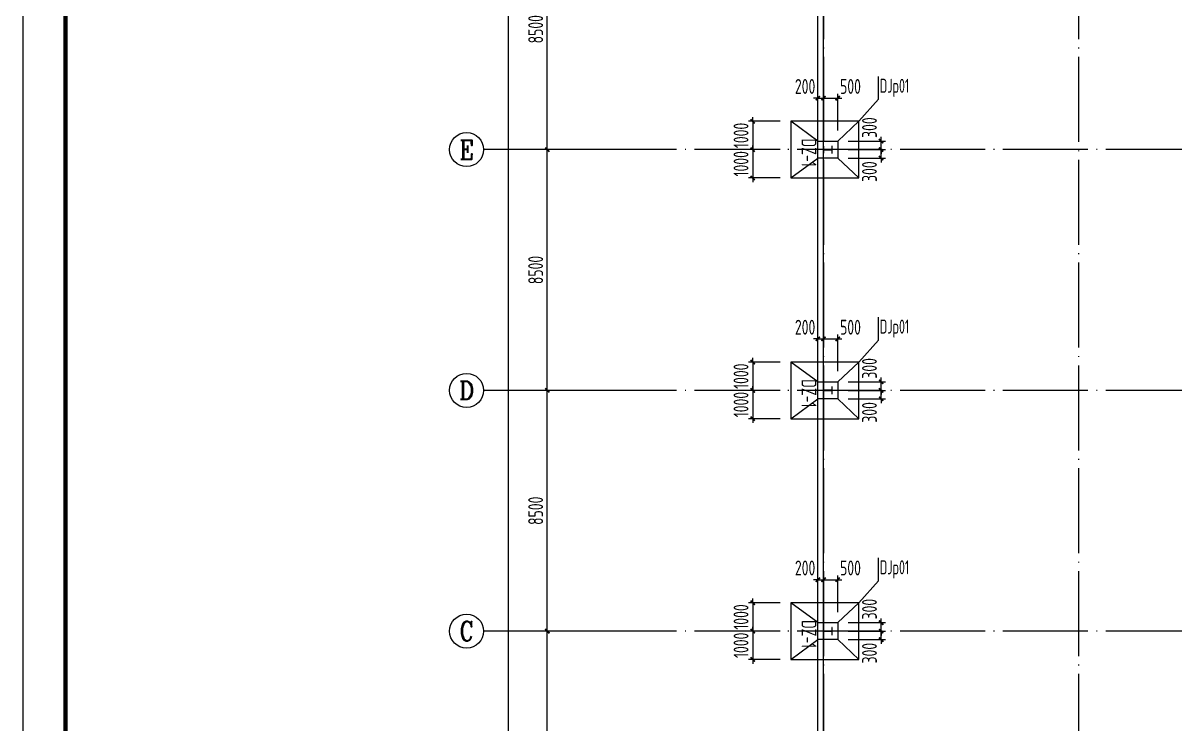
# Model space of a CAD drawing. Extents: x 753177 to 2169292, y -530934 to -273477.
# Drawn here: x 952536 to 993198, y -472653 to -447907 of the extents above; entities that cross this region are included whole.
import ezdxf
from ezdxf.enums import TextEntityAlignment as Align

# ---------------------------------------------------------------- set-up
doc = ezdxf.new("R2010")
doc.units = 0
doc.header["$LTSCALE"] = 1500
doc.header["$MEASUREMENT"] = 0
doc.linetypes.add('DOTE', pattern=[2.42, 2, -0.2, 0.02, -0.2])
doc.layers.get('Defpoints').update_dxf_attribs({"color": 252})
for name, color, linetype in [('00-tk', 151, 'Continuous'), ('AXIS', 3, 'Continuous'), ('AXIS_TEXT', 7, 'Continuous'), ('BASE', 7, 'Continuous'), ('BASE_DIM', 3, 'Continuous'), ('BASE_NUM', 7, 'Continuous'), ('DIM', 3, 'Continuous'), ('M_Prof', 2, 'Continuous'), ('TEXT', 7, 'Continuous'), ('梁__实线', 140, 'Continuous')]:
    doc.layers.add(name, color=color, linetype=linetype)
doc.layers.add('TK', color=252, linetype='Continuous', lineweight=13)
doc.styles.add('_TCH_AXIS', font='COMPLEX', dxfattribs={"bigfont": 'GBCBIG'})
doc.styles.add('COMPLEX', font='COMPLEX')
doc.styles.add('H360', font='Tssdeng.shx', dxfattribs={"width": 0.65, "height": 360, "bigfont": 'tssdchn.shx'})
doc.styles.add('TSSD_Dimension', font='Tssdeng.shx', dxfattribs={"width": 0.7, "bigfont": 'hztxt.shx'})
doc.styles.add('TSSD_Label', font='Tssdeng.shx', dxfattribs={"width": 0.7, "bigfont": 'hztxt.shx'})
doc.dimstyles.new('TSSD_150_150', dxfattribs={"dimtxt": 525, "dimasz": 150, "dimexe": 150, "dimexo": 375, "dimgap": 150, "dimtad": 1, "dimdec": 0, "dimzin": 0, "dimdsep": 46, "dimtxsty": 'TSSD_Dimension', "dimblk": 'ARCHTICK', "dimblk1": 'ARCHTICK', "dimblk2": 'ARCHTICK', "dimcen": 0, "dimdle": 150, "dimclrt": 7, "dimadec": 0, "dimazin": 0, "dimtfac": 1, "dimtdec": 0, "dimtix": 1, "dimtmove": 2, "dimatfit": 3, "dimfxl": 0, "dimtolj": 1, "dimtzin": 0, "dimarcsym": 0})

# ---------------------------------------------------------------- blocks, each defined once
blk = doc.blocks.new('A$C16496DF1')
at = {"layer": '00-tk'}
blk.add_line((176850, 1500), (3750, 1500), dxfattribs=at)
at = {"layer": '00-tk', "linetype": 'Continuous'}
blk.add_line((178350, 0), (0, 0), dxfattribs=at)
at = {"layer": '00-tk', "const_width": 150}
blk.add_lwpolyline([(3750, 124650), (176850, 124650), (176850, 1500), (3750, 1500)], close=True, dxfattribs=at)
blk = doc.blocks.new('_ArchTick')
at = {"color": 0, "linetype": 'ByBlock', "const_width": 0.4}
blk.add_lwpolyline([(-0.5, -0.5), (0.5, 0.5)], dxfattribs=at)
blk = doc.blocks.new('*D53')
at = {"layer": 'AXIS', "color": 0, "lineweight": -2, "transparency": 16777216}
for p, q in [((587000, 75370), (583475, 75370)), ((583625, 66720), (583625, 75520)), ((587000, 66870), (583475, 66870))]:
    blk.add_line(p, q, dxfattribs=at)
at = {"layer": 'Defpoints', "color": 0, "transparency": 16777216}
for p in [(583625, 75370), (587375, 75370), (587375, 66870)]:
    blk.add_point(p, dxfattribs=at)
at = {"layer": 'AXIS', "color": 0, "lineweight": -2, "transparency": 16777216, "xscale": 150, "yscale": 150, "zscale": 150}
for p, rotation in [((583625, 75370), 90), ((583625, 66870), 270)]:
    blk.add_blockref('_ArchTick', p, dxfattribs=dict(at, rotation=rotation))
at = {"layer": 'AXIS', "color": 7, "transparency": 16777216, "insert": (583213, 71120), "char_height": 525, "attachment_point": 5, "rotation": 90, "style": 'TSSD_Dimension'}
blk.add_mtext('\\A1;8500', dxfattribs=at)
blk = doc.blocks.new('*D54')
at = {"layer": 'AXIS', "color": 0, "lineweight": -2, "transparency": 16777216}
for p, q in [((587000, 83870), (583475, 83870)), ((583625, 75220), (583625, 84020)), ((587000, 75370), (583475, 75370))]:
    blk.add_line(p, q, dxfattribs=at)
at = {"layer": 'Defpoints', "color": 0, "transparency": 16777216}
for p in [(583625, 83870), (587375, 83870), (587375, 75370)]:
    blk.add_point(p, dxfattribs=at)
at = {"layer": 'AXIS', "color": 0, "lineweight": -2, "transparency": 16777216, "xscale": 150, "yscale": 150, "zscale": 150}
for p, rotation in [((583625, 83870), 90), ((583625, 75370), 270)]:
    blk.add_blockref('_ArchTick', p, dxfattribs=dict(at, rotation=rotation))
at = {"layer": 'AXIS', "color": 7, "transparency": 16777216, "insert": (583213, 79620), "char_height": 525, "attachment_point": 5, "rotation": 90, "style": 'TSSD_Dimension'}
blk.add_mtext('\\A1;8500', dxfattribs=at)
blk = doc.blocks.new('*D55')
at = {"layer": 'AXIS', "color": 0, "lineweight": -2, "transparency": 16777216}
for p, q in [((587000, 92370), (583475, 92370)), ((583625, 83720), (583625, 92520)), ((587000, 83870), (583475, 83870))]:
    blk.add_line(p, q, dxfattribs=at)
at = {"layer": 'Defpoints', "color": 0, "transparency": 16777216}
for p in [(583625, 92370), (587375, 92370), (587375, 83870)]:
    blk.add_point(p, dxfattribs=at)
at = {"layer": 'AXIS', "color": 0, "lineweight": -2, "transparency": 16777216, "xscale": 150, "yscale": 150, "zscale": 150}
for p, rotation in [((583625, 92370), 90), ((583625, 83870), 270)]:
    blk.add_blockref('_ArchTick', p, dxfattribs=dict(at, rotation=rotation))
at = {"layer": 'AXIS', "color": 7, "transparency": 16777216, "insert": (583213, 88120), "char_height": 525, "attachment_point": 5, "rotation": 90, "style": 'TSSD_Dimension'}
blk.add_mtext('\\A1;8500', dxfattribs=at)
blk = doc.blocks.new('*D56')
at = {"layer": 'AXIS', "color": 0, "lineweight": -2, "transparency": 16777216}
for p, q in [((587000, 100870), (583475, 100870)), ((583625, 92220), (583625, 101020)), ((587000, 92370), (583475, 92370))]:
    blk.add_line(p, q, dxfattribs=at)
at = {"layer": 'Defpoints', "color": 0, "transparency": 16777216}
for p in [(583625, 100870), (587375, 100870), (587375, 92370)]:
    blk.add_point(p, dxfattribs=at)
at = {"layer": 'AXIS', "color": 0, "lineweight": -2, "transparency": 16777216, "xscale": 150, "yscale": 150, "zscale": 150}
for p, rotation in [((583625, 100870), 90), ((583625, 92370), 270)]:
    blk.add_blockref('_ArchTick', p, dxfattribs=dict(at, rotation=rotation))
at = {"layer": 'AXIS', "color": 7, "transparency": 16777216, "insert": (583213, 96620), "char_height": 525, "attachment_point": 5, "rotation": 90, "style": 'TSSD_Dimension'}
blk.add_mtext('\\A1;8500', dxfattribs=at)
blk = doc.blocks.new('_AXISO')
blk.add_circle((0, 0), 0.5)
at = {"layer": 'AXIS_TEXT', "style": 'COMPLEX', "width": 1.041667}
blk.add_attdef('A', text='', height=0.56, dxfattribs=at).set_placement((-0.25, -0.28), (0.25, -0.28), align=Align.FIT)
blk = doc.blocks.new('*D66')
at = {"layer": 'Defpoints', "color": 0, "transparency": 16777216}
for p in [(582250, 168870), (588523, 168870), (588523, 58370)]:
    blk.add_point(p, dxfattribs=at)
at = {"layer": 'DIM', "color": 0, "lineweight": -2, "transparency": 16777216}
for p, q in [((588148, 168870), (582100, 168870)), ((582250, 58220), (582250, 169020)), ((588148, 58370), (582100, 58370))]:
    blk.add_line(p, q, dxfattribs=at)
at = {"layer": 'DIM', "color": 0, "lineweight": -2, "transparency": 16777216, "xscale": 150, "yscale": 150, "zscale": 150}
for p, rotation in [((582250, 168870), 90), ((582250, 58370), 270)]:
    blk.add_blockref('_ArchTick', p, dxfattribs=dict(at, rotation=rotation))
at = {"layer": 'DIM', "color": 7, "transparency": 16777216, "insert": (581838, 113620), "char_height": 525, "attachment_point": 5, "rotation": 90, "style": 'TSSD_Dimension'}
blk.add_mtext('\\A1;110500', dxfattribs=at)
blk = doc.blocks.new('A$C01EB0BB3')
at = {"layer": 'M_Prof'}
for points in [[(300, 33875), (300, 34125), (288, 34125), (288, 34004), (12, 34004), (12, 34125), (0, 34125), (0, 33875), (12, 33875), (12, 33996), (288, 33996), (288, 33875)], [(300, 25375), (300, 25625), (288, 25625), (288, 25504), (12, 25504), (12, 25625), (0, 25625), (0, 25375), (12, 25375), (12, 25496), (288, 25496), (288, 25375)], [(300, 16875), (300, 17125), (288, 17125), (288, 17004), (12, 17004), (12, 17125), (0, 17125), (0, 16875), (12, 16875), (12, 16996), (288, 16996), (288, 16875)]]:
    blk.add_lwpolyline(points, close=True, dxfattribs=at)
blk = doc.blocks.new('*D206')
at = {"layer": 'BASE_DIM', "color": 0, "lineweight": -2, "transparency": 16777216}
for p, q in [((978293, -451376), (978293, -451226)), ((979268, -451376), (978143, -451376)), ((978293, -451376), (978293, -452376)), ((979268, -452376), (978143, -452376)), ((978293, -452376), (978293, -452526))]:
    blk.add_line(p, q, dxfattribs=at)
at = {"layer": 'Defpoints', "color": 0, "transparency": 16777216}
for p in [(979643, -451376), (978293, -452376), (979643, -452376)]:
    blk.add_point(p, dxfattribs=at)
at = {"layer": 'BASE_DIM', "color": 0, "lineweight": -2, "transparency": 16777216, "xscale": 150, "yscale": 150, "zscale": 150}
for p, rotation in [((978293, -451376), 270), ((978293, -452376), 90)]:
    blk.add_blockref('_ArchTick', p, dxfattribs=dict(at, rotation=rotation))
at = {"layer": 'BASE_DIM', "color": 7, "transparency": 16777216, "insert": (977881, -451876), "char_height": 525, "attachment_point": 5, "rotation": 90, "style": 'TSSD_Dimension'}
blk.add_mtext('\\A1;1000', dxfattribs=at)
blk = doc.blocks.new('*D207')
at = {"layer": 'BASE_DIM', "color": 0, "lineweight": -2, "transparency": 16777216}
for p, q in [((979268, -452376), (978143, -452376)), ((978293, -452376), (978293, -452226)), ((978293, -452376), (978293, -453376)), ((979268, -453376), (978143, -453376)), ((978293, -453376), (978293, -453526))]:
    blk.add_line(p, q, dxfattribs=at)
at = {"layer": 'Defpoints', "color": 0, "transparency": 16777216}
for p in [(979643, -452376), (978293, -453376), (979643, -453376)]:
    blk.add_point(p, dxfattribs=at)
at = {"layer": 'BASE_DIM', "color": 0, "lineweight": -2, "transparency": 16777216, "xscale": 150, "yscale": 150, "zscale": 150}
for p, rotation in [((978293, -452376), 270), ((978293, -453376), 90)]:
    blk.add_blockref('_ArchTick', p, dxfattribs=dict(at, rotation=rotation))
at = {"layer": 'BASE_DIM', "color": 7, "transparency": 16777216, "insert": (977881, -452876), "char_height": 525, "attachment_point": 5, "rotation": 90, "style": 'TSSD_Dimension'}
blk.add_mtext('\\A1;1000', dxfattribs=at)
blk = doc.blocks.new('*D208')
at = {"layer": 'Defpoints', "color": 0, "transparency": 16777216}
for p in [(980793, -450559), (980593, -452076), (980793, -452076)]:
    blk.add_point(p, dxfattribs=at)
at = {"layer": 'DIM', "color": 0, "lineweight": -2, "transparency": 16777216}
for p, q in [((980593, -451701), (980593, -450409)), ((980793, -451701), (980793, -450409)), ((980593, -450559), (980443, -450559)), ((980593, -450559), (980793, -450559)), ((980793, -450559), (980943, -450559))]:
    blk.add_line(p, q, dxfattribs=at)
at = {"layer": 'DIM', "color": 0, "lineweight": -2, "transparency": 16777216, "xscale": 150, "yscale": 150, "zscale": 150}
blk.add_blockref('_ArchTick', (980593, -450559), dxfattribs=at)
at = {"layer": 'DIM', "color": 0, "lineweight": -2, "transparency": 16777216, "xscale": 150, "yscale": 150, "zscale": 150, "rotation": 180}
blk.add_blockref('_ArchTick', (980793, -450559), dxfattribs=at)
at = {"layer": 'DIM', "color": 7, "transparency": 16777216, "insert": (980142, -450146), "char_height": 525, "attachment_point": 5, "style": 'TSSD_Dimension'}
blk.add_mtext('\\A1;200', dxfattribs=at)
blk = doc.blocks.new('*D209')
at = {"layer": 'Defpoints', "color": 0, "transparency": 16777216}
for p in [(981293, -450559), (980793, -452076), (981293, -452076)]:
    blk.add_point(p, dxfattribs=at)
at = {"layer": 'DIM', "color": 0, "lineweight": -2, "transparency": 16777216}
for p, q in [((980793, -451701), (980793, -450409)), ((981293, -451701), (981293, -450409)), ((980643, -450559), (981443, -450559))]:
    blk.add_line(p, q, dxfattribs=at)
at = {"layer": 'DIM', "color": 0, "lineweight": -2, "transparency": 16777216, "xscale": 150, "yscale": 150, "zscale": 150, "rotation": 180}
blk.add_blockref('_ArchTick', (980793, -450559), dxfattribs=at)
at = {"layer": 'DIM', "color": 0, "lineweight": -2, "transparency": 16777216, "xscale": 150, "yscale": 150, "zscale": 150}
blk.add_blockref('_ArchTick', (981293, -450559), dxfattribs=at)
at = {"layer": 'DIM', "color": 7, "transparency": 16777216, "insert": (981745, -450146), "char_height": 525, "attachment_point": 5, "style": 'TSSD_Dimension'}
blk.add_mtext('\\A1;500', dxfattribs=at)
blk = doc.blocks.new('*D210')
at = {"layer": 'Defpoints', "color": 0, "transparency": 16777216}
for p in [(981293, -452376), (982826, -452376), (981293, -452676)]:
    blk.add_point(p, dxfattribs=at)
at = {"layer": 'DIM', "color": 0, "lineweight": -2, "transparency": 16777216}
for p, q in [((981668, -452376), (982976, -452376)), ((982826, -452376), (982826, -452226)), ((982826, -452676), (982826, -452376)), ((981668, -452676), (982976, -452676)), ((982826, -452676), (982826, -452826))]:
    blk.add_line(p, q, dxfattribs=at)
at = {"layer": 'DIM', "color": 0, "lineweight": -2, "transparency": 16777216, "xscale": 150, "yscale": 150, "zscale": 150}
for p, rotation in [((982826, -452376), 270), ((982826, -452676), 90)]:
    blk.add_blockref('_ArchTick', p, dxfattribs=dict(at, rotation=rotation))
at = {"layer": 'DIM', "color": 7, "transparency": 16777216, "insert": (982414, -453153), "char_height": 525, "attachment_point": 5, "rotation": 90, "style": 'TSSD_Dimension'}
blk.add_mtext('\\A1;300', dxfattribs=at)
blk = doc.blocks.new('*D211')
at = {"layer": 'Defpoints', "color": 0, "transparency": 16777216}
for p in [(981293, -452076), (982826, -452076), (981293, -452376)]:
    blk.add_point(p, dxfattribs=at)
at = {"layer": 'DIM', "color": 0, "lineweight": -2, "transparency": 16777216}
for p, q in [((981668, -452076), (982976, -452076)), ((982826, -452076), (982826, -451926)), ((982826, -452376), (982826, -452076)), ((981668, -452376), (982976, -452376)), ((982826, -452376), (982826, -452526))]:
    blk.add_line(p, q, dxfattribs=at)
at = {"layer": 'DIM', "color": 0, "lineweight": -2, "transparency": 16777216, "xscale": 150, "yscale": 150, "zscale": 150}
for p, rotation in [((982826, -452076), 270), ((982826, -452376), 90)]:
    blk.add_blockref('_ArchTick', p, dxfattribs=dict(at, rotation=rotation))
at = {"layer": 'DIM', "color": 7, "transparency": 16777216, "insert": (982414, -451599), "char_height": 525, "attachment_point": 5, "rotation": 90, "style": 'TSSD_Dimension'}
blk.add_mtext('\\A1;300', dxfattribs=at)
blk = doc.blocks.new('*D218')
at = {"layer": 'BASE_DIM', "color": 0, "lineweight": -2, "transparency": 16777216}
for p, q in [((979268, -459876), (978143, -459876)), ((978293, -459876), (978293, -459726)), ((978293, -459876), (978293, -460876)), ((979268, -460876), (978143, -460876)), ((978293, -460876), (978293, -461026))]:
    blk.add_line(p, q, dxfattribs=at)
at = {"layer": 'Defpoints', "color": 0, "transparency": 16777216}
for p in [(979643, -459876), (978293, -460876), (979643, -460876)]:
    blk.add_point(p, dxfattribs=at)
at = {"layer": 'BASE_DIM', "color": 0, "lineweight": -2, "transparency": 16777216, "xscale": 150, "yscale": 150, "zscale": 150}
for p, rotation in [((978293, -459876), 270), ((978293, -460876), 90)]:
    blk.add_blockref('_ArchTick', p, dxfattribs=dict(at, rotation=rotation))
at = {"layer": 'BASE_DIM', "color": 7, "transparency": 16777216, "insert": (977881, -460376), "char_height": 525, "attachment_point": 5, "rotation": 90, "style": 'TSSD_Dimension'}
blk.add_mtext('\\A1;1000', dxfattribs=at)
blk = doc.blocks.new('*D219')
at = {"layer": 'BASE_DIM', "color": 0, "lineweight": -2, "transparency": 16777216}
for p, q in [((979268, -460876), (978143, -460876)), ((978293, -460876), (978293, -460726)), ((978293, -460876), (978293, -461876)), ((979268, -461876), (978143, -461876)), ((978293, -461876), (978293, -462026))]:
    blk.add_line(p, q, dxfattribs=at)
at = {"layer": 'Defpoints', "color": 0, "transparency": 16777216}
for p in [(979643, -460876), (978293, -461876), (979643, -461876)]:
    blk.add_point(p, dxfattribs=at)
at = {"layer": 'BASE_DIM', "color": 0, "lineweight": -2, "transparency": 16777216, "xscale": 150, "yscale": 150, "zscale": 150}
for p, rotation in [((978293, -460876), 270), ((978293, -461876), 90)]:
    blk.add_blockref('_ArchTick', p, dxfattribs=dict(at, rotation=rotation))
at = {"layer": 'BASE_DIM', "color": 7, "transparency": 16777216, "insert": (977881, -461376), "char_height": 525, "attachment_point": 5, "rotation": 90, "style": 'TSSD_Dimension'}
blk.add_mtext('\\A1;1000', dxfattribs=at)
blk = doc.blocks.new('*D220')
at = {"layer": 'Defpoints', "color": 0, "transparency": 16777216}
for p in [(980793, -459059), (980593, -460576), (980793, -460576)]:
    blk.add_point(p, dxfattribs=at)
at = {"layer": 'DIM', "color": 0, "lineweight": -2, "transparency": 16777216}
for p, q in [((980593, -459059), (980443, -459059)), ((980593, -460201), (980593, -458909)), ((980593, -459059), (980793, -459059)), ((980793, -460201), (980793, -458909)), ((980793, -459059), (980943, -459059))]:
    blk.add_line(p, q, dxfattribs=at)
at = {"layer": 'DIM', "color": 0, "lineweight": -2, "transparency": 16777216, "xscale": 150, "yscale": 150, "zscale": 150}
blk.add_blockref('_ArchTick', (980593, -459059), dxfattribs=at)
at = {"layer": 'DIM', "color": 0, "lineweight": -2, "transparency": 16777216, "xscale": 150, "yscale": 150, "zscale": 150, "rotation": 180}
blk.add_blockref('_ArchTick', (980793, -459059), dxfattribs=at)
at = {"layer": 'DIM', "color": 7, "transparency": 16777216, "insert": (980142, -458646), "char_height": 525, "attachment_point": 5, "style": 'TSSD_Dimension'}
blk.add_mtext('\\A1;200', dxfattribs=at)
blk = doc.blocks.new('*D221')
at = {"layer": 'Defpoints', "color": 0, "transparency": 16777216}
for p in [(981293, -459059), (980793, -460576), (981293, -460576)]:
    blk.add_point(p, dxfattribs=at)
at = {"layer": 'DIM', "color": 0, "lineweight": -2, "transparency": 16777216}
for p, q in [((980643, -459059), (981443, -459059)), ((980793, -460201), (980793, -458909)), ((981293, -460201), (981293, -458909))]:
    blk.add_line(p, q, dxfattribs=at)
at = {"layer": 'DIM', "color": 0, "lineweight": -2, "transparency": 16777216, "xscale": 150, "yscale": 150, "zscale": 150, "rotation": 180}
blk.add_blockref('_ArchTick', (980793, -459059), dxfattribs=at)
at = {"layer": 'DIM', "color": 0, "lineweight": -2, "transparency": 16777216, "xscale": 150, "yscale": 150, "zscale": 150}
blk.add_blockref('_ArchTick', (981293, -459059), dxfattribs=at)
at = {"layer": 'DIM', "color": 7, "transparency": 16777216, "insert": (981745, -458646), "char_height": 525, "attachment_point": 5, "style": 'TSSD_Dimension'}
blk.add_mtext('\\A1;500', dxfattribs=at)
blk = doc.blocks.new('*D222')
at = {"layer": 'Defpoints', "color": 0, "transparency": 16777216}
for p in [(981293, -460876), (982826, -460876), (981293, -461176)]:
    blk.add_point(p, dxfattribs=at)
at = {"layer": 'DIM', "color": 0, "lineweight": -2, "transparency": 16777216}
for p, q in [((981668, -460876), (982976, -460876)), ((982826, -460876), (982826, -460726)), ((982826, -461176), (982826, -460876)), ((981668, -461176), (982976, -461176)), ((982826, -461176), (982826, -461326))]:
    blk.add_line(p, q, dxfattribs=at)
at = {"layer": 'DIM', "color": 0, "lineweight": -2, "transparency": 16777216, "xscale": 150, "yscale": 150, "zscale": 150}
for p, rotation in [((982826, -460876), 270), ((982826, -461176), 90)]:
    blk.add_blockref('_ArchTick', p, dxfattribs=dict(at, rotation=rotation))
at = {"layer": 'DIM', "color": 7, "transparency": 16777216, "insert": (982414, -461653), "char_height": 525, "attachment_point": 5, "rotation": 90, "style": 'TSSD_Dimension'}
blk.add_mtext('\\A1;300', dxfattribs=at)
blk = doc.blocks.new('*D223')
at = {"layer": 'Defpoints', "color": 0, "transparency": 16777216}
for p in [(981293, -460576), (982826, -460576), (981293, -460876)]:
    blk.add_point(p, dxfattribs=at)
at = {"layer": 'DIM', "color": 0, "lineweight": -2, "transparency": 16777216}
for p, q in [((981668, -460576), (982976, -460576)), ((982826, -460576), (982826, -460426)), ((982826, -460876), (982826, -460576)), ((981668, -460876), (982976, -460876)), ((982826, -460876), (982826, -461026))]:
    blk.add_line(p, q, dxfattribs=at)
at = {"layer": 'DIM', "color": 0, "lineweight": -2, "transparency": 16777216, "xscale": 150, "yscale": 150, "zscale": 150}
for p, rotation in [((982826, -460576), 270), ((982826, -460876), 90)]:
    blk.add_blockref('_ArchTick', p, dxfattribs=dict(at, rotation=rotation))
at = {"layer": 'DIM', "color": 7, "transparency": 16777216, "insert": (982414, -460099), "char_height": 525, "attachment_point": 5, "rotation": 90, "style": 'TSSD_Dimension'}
blk.add_mtext('\\A1;300', dxfattribs=at)
blk = doc.blocks.new('*D230')
at = {"layer": 'BASE_DIM', "color": 0, "lineweight": -2, "transparency": 16777216}
for p, q in [((979268, -468376), (978143, -468376)), ((978293, -468376), (978293, -468226)), ((978293, -468376), (978293, -469376)), ((979268, -469376), (978143, -469376)), ((978293, -469376), (978293, -469526))]:
    blk.add_line(p, q, dxfattribs=at)
at = {"layer": 'Defpoints', "color": 0, "transparency": 16777216}
for p in [(979643, -468376), (978293, -469376), (979643, -469376)]:
    blk.add_point(p, dxfattribs=at)
at = {"layer": 'BASE_DIM', "color": 0, "lineweight": -2, "transparency": 16777216, "xscale": 150, "yscale": 150, "zscale": 150}
for p, rotation in [((978293, -468376), 270), ((978293, -469376), 90)]:
    blk.add_blockref('_ArchTick', p, dxfattribs=dict(at, rotation=rotation))
at = {"layer": 'BASE_DIM', "color": 7, "transparency": 16777216, "insert": (977881, -468876), "char_height": 525, "attachment_point": 5, "rotation": 90, "style": 'TSSD_Dimension'}
blk.add_mtext('\\A1;1000', dxfattribs=at)
blk = doc.blocks.new('*D231')
at = {"layer": 'BASE_DIM', "color": 0, "lineweight": -2, "transparency": 16777216}
for p, q in [((978293, -469376), (978293, -469226)), ((979268, -469376), (978143, -469376)), ((978293, -469376), (978293, -470376)), ((979268, -470376), (978143, -470376)), ((978293, -470376), (978293, -470526))]:
    blk.add_line(p, q, dxfattribs=at)
at = {"layer": 'Defpoints', "color": 0, "transparency": 16777216}
for p in [(979643, -469376), (978293, -470376), (979643, -470376)]:
    blk.add_point(p, dxfattribs=at)
at = {"layer": 'BASE_DIM', "color": 0, "lineweight": -2, "transparency": 16777216, "xscale": 150, "yscale": 150, "zscale": 150}
for p, rotation in [((978293, -469376), 270), ((978293, -470376), 90)]:
    blk.add_blockref('_ArchTick', p, dxfattribs=dict(at, rotation=rotation))
at = {"layer": 'BASE_DIM', "color": 7, "transparency": 16777216, "insert": (977881, -469876), "char_height": 525, "attachment_point": 5, "rotation": 90, "style": 'TSSD_Dimension'}
blk.add_mtext('\\A1;1000', dxfattribs=at)
blk = doc.blocks.new('*D232')
at = {"layer": 'Defpoints', "color": 0, "transparency": 16777216}
for p in [(980793, -467559), (980593, -469076), (980793, -469076)]:
    blk.add_point(p, dxfattribs=at)
at = {"layer": 'DIM', "color": 0, "lineweight": -2, "transparency": 16777216}
for p, q in [((980593, -467559), (980443, -467559)), ((980593, -468701), (980593, -467409)), ((980593, -467559), (980793, -467559)), ((980793, -468701), (980793, -467409)), ((980793, -467559), (980943, -467559))]:
    blk.add_line(p, q, dxfattribs=at)
at = {"layer": 'DIM', "color": 0, "lineweight": -2, "transparency": 16777216, "xscale": 150, "yscale": 150, "zscale": 150}
blk.add_blockref('_ArchTick', (980593, -467559), dxfattribs=at)
at = {"layer": 'DIM', "color": 0, "lineweight": -2, "transparency": 16777216, "xscale": 150, "yscale": 150, "zscale": 150, "rotation": 180}
blk.add_blockref('_ArchTick', (980793, -467559), dxfattribs=at)
at = {"layer": 'DIM', "color": 7, "transparency": 16777216, "insert": (980142, -467146), "char_height": 525, "attachment_point": 5, "style": 'TSSD_Dimension'}
blk.add_mtext('\\A1;200', dxfattribs=at)
blk = doc.blocks.new('*D233')
at = {"layer": 'Defpoints', "color": 0, "transparency": 16777216}
for p in [(981293, -467559), (980793, -469076), (981293, -469076)]:
    blk.add_point(p, dxfattribs=at)
at = {"layer": 'DIM', "color": 0, "lineweight": -2, "transparency": 16777216}
for p, q in [((980643, -467559), (981443, -467559)), ((980793, -468701), (980793, -467409)), ((981293, -468701), (981293, -467409))]:
    blk.add_line(p, q, dxfattribs=at)
at = {"layer": 'DIM', "color": 0, "lineweight": -2, "transparency": 16777216, "xscale": 150, "yscale": 150, "zscale": 150, "rotation": 180}
blk.add_blockref('_ArchTick', (980793, -467559), dxfattribs=at)
at = {"layer": 'DIM', "color": 0, "lineweight": -2, "transparency": 16777216, "xscale": 150, "yscale": 150, "zscale": 150}
blk.add_blockref('_ArchTick', (981293, -467559), dxfattribs=at)
at = {"layer": 'DIM', "color": 7, "transparency": 16777216, "insert": (981745, -467146), "char_height": 525, "attachment_point": 5, "style": 'TSSD_Dimension'}
blk.add_mtext('\\A1;500', dxfattribs=at)
blk = doc.blocks.new('*D234')
at = {"layer": 'Defpoints', "color": 0, "transparency": 16777216}
for p in [(981293, -469376), (982826, -469376), (981293, -469676)]:
    blk.add_point(p, dxfattribs=at)
at = {"layer": 'DIM', "color": 0, "lineweight": -2, "transparency": 16777216}
for p, q in [((982826, -469376), (982826, -469226)), ((981668, -469376), (982976, -469376)), ((982826, -469676), (982826, -469376)), ((981668, -469676), (982976, -469676)), ((982826, -469676), (982826, -469826))]:
    blk.add_line(p, q, dxfattribs=at)
at = {"layer": 'DIM', "color": 0, "lineweight": -2, "transparency": 16777216, "xscale": 150, "yscale": 150, "zscale": 150}
for p, rotation in [((982826, -469376), 270), ((982826, -469676), 90)]:
    blk.add_blockref('_ArchTick', p, dxfattribs=dict(at, rotation=rotation))
at = {"layer": 'DIM', "color": 7, "transparency": 16777216, "insert": (982414, -470153), "char_height": 525, "attachment_point": 5, "rotation": 90, "style": 'TSSD_Dimension'}
blk.add_mtext('\\A1;300', dxfattribs=at)
blk = doc.blocks.new('*D235')
at = {"layer": 'Defpoints', "color": 0, "transparency": 16777216}
for p in [(981293, -469076), (982826, -469076), (981293, -469376)]:
    blk.add_point(p, dxfattribs=at)
at = {"layer": 'DIM', "color": 0, "lineweight": -2, "transparency": 16777216}
for p, q in [((981668, -469076), (982976, -469076)), ((982826, -469076), (982826, -468926)), ((982826, -469376), (982826, -469076)), ((981668, -469376), (982976, -469376)), ((982826, -469376), (982826, -469526))]:
    blk.add_line(p, q, dxfattribs=at)
at = {"layer": 'DIM', "color": 0, "lineweight": -2, "transparency": 16777216, "xscale": 150, "yscale": 150, "zscale": 150}
for p, rotation in [((982826, -469076), 270), ((982826, -469376), 90)]:
    blk.add_blockref('_ArchTick', p, dxfattribs=dict(at, rotation=rotation))
at = {"layer": 'DIM', "color": 7, "transparency": 16777216, "insert": (982414, -468599), "char_height": 525, "attachment_point": 5, "rotation": 90, "style": 'TSSD_Dimension'}
blk.add_mtext('\\A1;300', dxfattribs=at)
blk = doc.blocks.new('A$C72AE6952')
at = {"layer": 'AXIS', "color": 252, "linetype": 'DOTE'}
for p, q in [((0, 113500), (0, -3000)), ((9000, 113500), (9000, -3000)), ((42000, 34000), (-6000, 34000)), ((42000, 25500), (-6000, 25500)), ((42000, 17000), (-6000, 17000))]:
    blk.add_line(p, q, dxfattribs=at)
at = {"layer": 'AXIS'}
for p, q in [((-6000, 34000), (-12000, 34000)), ((-6000, 25500), (-12000, 25500)), ((-6000, 17000), (-12000, 17000))]:
    blk.add_line(p, q, dxfattribs=at)
ref = blk.add_blockref('_AXISO', (-12600, 34000), dxfattribs=dict(at, xscale=1200, yscale=1200, zscale=1200))
ref.add_attrib('A', 'E', dxfattribs={"layer": 'AXIS_TEXT', "height": 668.2, "style": '_TCH_AXIS'}).set_placement((-12854.5, 33665.9), (-12345.5, 33665.9), align=Align.FIT)
ref = blk.add_blockref('_AXISO', (-12600, 25500), dxfattribs=dict(at, xscale=1200, yscale=1200, zscale=1200))
ref.add_attrib('A', 'D', dxfattribs={"layer": 'AXIS_TEXT', "height": 652.9, "style": '_TCH_AXIS'}).set_placement((-12864.3, 25173.6), (-12335.7, 25173.6), align=Align.FIT)
ref = blk.add_blockref('_AXISO', (-12600, 17000), dxfattribs=dict(at, xscale=1200, yscale=1200, zscale=1200))
ref.add_attrib('A', 'C', dxfattribs={"layer": 'AXIS_TEXT', "height": 683.5, "style": '_TCH_AXIS'}).set_placement((-12844.1, 16658.2), (-12355.9, 16658.2), align=Align.FIT)
for p1, p2, picture, middle in [((-6000, 34000), (-6000, 42500), '*D56', (-10162.5, 38250)), ((-6000, 25500), (-6000, 34000), '*D55', (-10162.5, 29750)), ((-6000, 17000), (-6000, 25500), '*D54', (-10162.5, 21250)), ((-6000, 8500), (-6000, 17000), '*D53', (-10162.5, 12750))]:
    dim = blk.add_aligned_dim(p1=p1, p2=p2, distance=3750, dimstyle='TSSD_150_150', dxfattribs=at)
    dim.commit()
    dim.dimension.update_dxf_attribs({"geometry": picture, "text_midpoint": middle, "insert": (-593375.3, -58370.2)})
at = {"layer": 'DIM'}
dim = blk.add_linear_dim(base=(-11125.3, 110500), p1=(-4852.4, 0), p2=(-4852.4, 110500), angle=90, dimstyle='TSSD_150_150', dxfattribs=at)
dim.commit()
dim.dimension.update_dxf_attribs({"geometry": '*D66', "text_midpoint": (-11537.8, 55250), "insert": (-593375.3, -58370.2)})

msp = doc.modelspace()

# ---------------------------------------------------------------- linework, layer by layer
at = {"linetype": 'ByBlock'}
for p, q in [((982728.7, -450597.8), (982728.7, -449793.7)), ((982043.2, -451376.1), (982728.7, -450597.8)), ((982728.7, -459097.8), (982728.7, -458293.7)), ((982043.2, -459876.1), (982728.7, -459097.8)), ((982728.7, -467597.8), (982728.7, -466793.7)), ((982043.2, -468376.1), (982728.7, -467597.8))]:
    msp.add_line(p, q, dxfattribs=at)
at = {"layer": 'BASE'}
for p, q in [((980593.2, -452076.1), (979643.2, -451376.1)), ((981293.2, -452076.1), (982043.2, -451376.1)), ((979643.2, -453376.1), (980593.2, -452676.1)), ((981293.2, -452676.1), (982043.2, -453376.1)), ((980593.2, -460576.1), (979643.2, -459876.1)), ((981293.2, -460576.1), (982043.2, -459876.1)), ((979643.2, -461876.1), (980593.2, -461176.1)), ((981293.2, -461176.1), (982043.2, -461876.1)), ((980593.2, -469076.1), (979643.2, -468376.1)), ((981293.2, -469076.1), (982043.2, -468376.1)), ((979643.2, -470376.1), (980593.2, -469676.1)), ((981293.2, -469676.1), (982043.2, -470376.1))]:
    msp.add_line(p, q, dxfattribs=at)
for points in [[(982043.2, -453376.1), (982043.2, -451376.1), (979643.2, -451376.1), (979643.2, -453376.1)], [(981293.2, -452076.1), (981293.2, -452676.1), (980593.2, -452676.1), (980593.2, -452076.1)], [(982043.2, -461876.1), (982043.2, -459876.1), (979643.2, -459876.1), (979643.2, -461876.1)], [(981293.2, -460576.1), (981293.2, -461176.1), (980593.2, -461176.1), (980593.2, -460576.1)], [(982043.2, -470376.1), (982043.2, -468376.1), (979643.2, -468376.1), (979643.2, -470376.1)], [(981293.2, -469076.1), (981293.2, -469676.1), (980593.2, -469676.1), (980593.2, -469076.1)]]:
    msp.add_lwpolyline(points, close=True, dxfattribs=at)
at = {"layer": 'DIM', "color": 0, "ltscale": 100}
for p, q in [((982728.7, -450597.8), (982728.7, -449793.7)), ((982728.7, -459097.8), (982728.7, -458293.7)), ((982728.7, -467597.8), (982728.7, -466793.7))]:
    msp.add_line(p, q, dxfattribs=at)
at = {"layer": '梁__实线'}
for points in [[(980593.2, -375676.1), (1016993.2, -375676.1), (1016993.2, -486576.1), (980593.2, -486576.1)], [(980793.2, -375876.1), (1016793.2, -375876.1), (1016793.2, -486376.1), (980793.2, -486376.1)]]:
    msp.add_lwpolyline(points, close=True, dxfattribs=at)

# ---------------------------------------------------------------- block references
for name in ['A$C72AE6952', 'A$C01EB0BB3']:
    msp.add_blockref(name, (980793.2, -486376.1))
at = {"layer": 'TK', "color": 2, "linetype": 'ByBlock', "rotation": 270}
msp.add_blockref('A$C16496DF1', (952536, -351876.7), dxfattribs=at)

# ---------------------------------------------------------------- texts
at = {"layer": 'BASE_NUM', "style": 'TSSD_Label', "width": 0.7}
for p in [(980017.3, -451985.4), (980017.3, -460485.4), (980017.3, -468985.4)]:
    msp.add_text('DZ-1', height=525, rotation=270, dxfattribs=at).set_placement(p)
at = {"layer": 'TEXT', "style": 'H360', "width": 0.65}
for p in [(982778.4, -450370.2), (982778.4, -458870.2), (982778.4, -467370.2)]:
    msp.add_text('DJp01', height=495, dxfattribs=at).set_placement(p)

# ---------------------------------------------------------------- dimensions: what is measured, and where the dimension line sits
at = {"layer": 'BASE_DIM'}
for p1, p2, picture, middle in [((979643.2, -451376.1), (979643.2, -452376.1), '*D206', (977880.7, -451876.1)), ((979643.2, -452376.1), (979643.2, -453376.1), '*D207', (977880.7, -452876.1)), ((979643.2, -459876.1), (979643.2, -460876.1), '*D218', (977880.7, -460376.1)), ((979643.2, -460876.1), (979643.2, -461876.1), '*D219', (977880.7, -461376.1)), ((979643.2, -468376.1), (979643.2, -469376.1), '*D230', (977880.7, -468876.1)), ((979643.2, -469376.1), (979643.2, -470376.1), '*D231', (977880.7, -469876.1))]:
    dim = msp.add_aligned_dim(p1=p1, p2=p2, distance=-1350, dimstyle='TSSD_150_150', dxfattribs=at)
    dim.commit()
    dim.dimension.update_dxf_attribs({"geometry": picture, "text_midpoint": middle})
at = {"layer": 'DIM'}
for base, p1, p2, picture, middle in [((980793.2, -450558.9), (980593.2, -452076.1), (980793.2, -452076.1), '*D208', (980141.6, -450146.4)), ((981293.2, -450558.9), (980793.2, -452076.1), (981293.2, -452076.1), '*D209', (981744.8, -450146.4)), ((980793.2, -459058.9), (980593.2, -460576.1), (980793.2, -460576.1), '*D220', (980141.6, -458646.4)), ((981293.2, -459058.9), (980793.2, -460576.1), (981293.2, -460576.1), '*D221', (981744.8, -458646.4)), ((980793.2, -467558.9), (980593.2, -469076.1), (980793.2, -469076.1), '*D232', (980141.6, -467146.4)), ((981293.2, -467558.9), (980793.2, -469076.1), (981293.2, -469076.1), '*D233', (981744.8, -467146.4))]:
    dim = msp.add_linear_dim(base=base, p1=p1, p2=p2, dimstyle='TSSD_150_150', dxfattribs=at)
    dim.commit()
    dim.dimension.update_dxf_attribs({"geometry": picture, "text_midpoint": middle, "dimtype": 160})
for base, p1, p2, picture, middle in [((982826.3, -452076.1), (981293.2, -452376.1), (981293.2, -452076.1), '*D211', (982413.8, -451599.4)), ((982826.3, -452376.1), (981293.2, -452676.1), (981293.2, -452376.1), '*D210', (982413.8, -453152.7)), ((982826.3, -460576.1), (981293.2, -460876.1), (981293.2, -460576.1), '*D223', (982413.8, -460099.4)), ((982826.3, -460876.1), (981293.2, -461176.1), (981293.2, -460876.1), '*D222', (982413.8, -461652.7)), ((982826.3, -469076.1), (981293.2, -469376.1), (981293.2, -469076.1), '*D235', (982413.8, -468599.4)), ((982826.3, -469376.1), (981293.2, -469676.1), (981293.2, -469376.1), '*D234', (982413.8, -470152.7))]:
    dim = msp.add_linear_dim(base=base, p1=p1, p2=p2, angle=90, dimstyle='TSSD_150_150', dxfattribs=at)
    dim.commit()
    dim.dimension.update_dxf_attribs({"geometry": picture, "text_midpoint": middle, "dimtype": 160})

doc.saveas('drawing.dxf')
